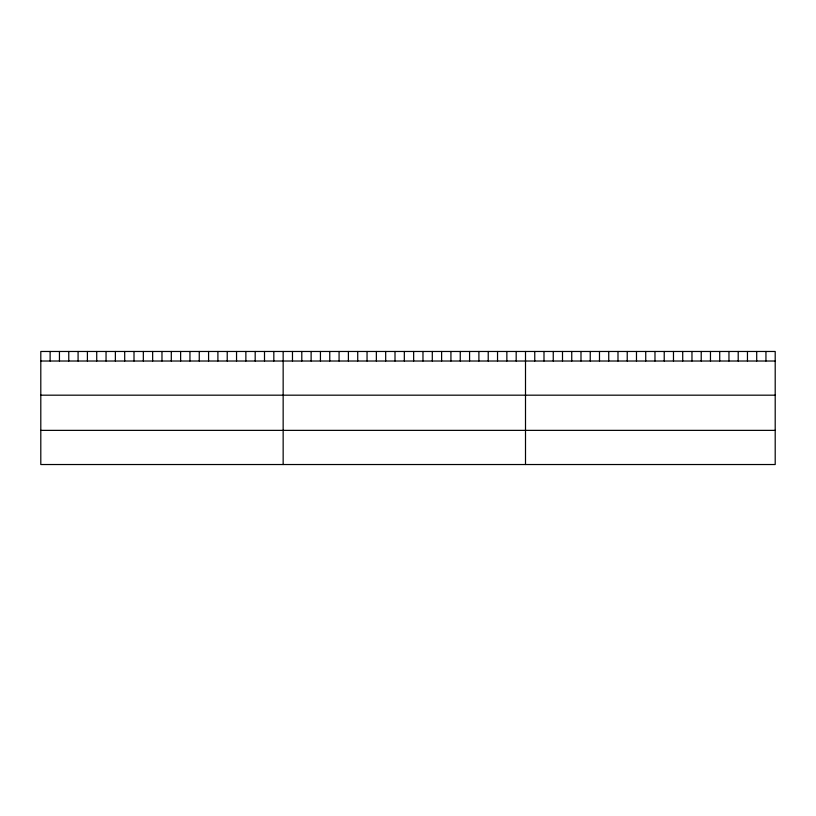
<?xml version="1.0" encoding="UTF-8"?>
<svg xmlns="http://www.w3.org/2000/svg" width="816" height="816" viewBox="0 0 816 816"><rect width="100%" height="100%" fill="white"/><g stroke="black" fill="none" stroke-linecap="round" stroke-linejoin="round"><path stroke-width="1.22" d="M775.2 361.019L775.2 464.528L40.8 464.528L40.8 351.472L775.2 351.472L775.2 361.019L40.8 361.019M40.8 395.179L775.2 395.179M40.8 430.369L775.2 430.369M765.949 351.472L765.949 361.019M756.707 351.472L756.707 361.019M747.456 351.472L747.456 361.019M738.205 351.472L738.205 361.019M728.963 351.472L728.963 361.019M719.712 351.472L719.712 361.019M710.461 351.472L710.461 361.019M701.219 351.472L701.219 361.019M691.968 351.472L691.968 361.019M682.717 351.472L682.717 361.019M673.475 351.472L673.475 361.019M664.224 351.472L664.224 361.019M654.973 351.472L654.973 361.019M645.731 351.472L645.731 361.019M636.48 351.472L636.48 361.019M627.229 351.472L627.229 361.019M617.987 351.472L617.987 361.019M608.736 351.472L608.736 361.019M599.485 351.472L599.485 361.019M590.243 351.472L590.243 361.019M580.992 351.472L580.992 361.019M571.741 351.472L571.741 361.019M562.499 351.472L562.499 361.019M553.248 351.472L553.248 361.019M543.997 351.472L543.997 361.019M534.755 351.472L534.755 361.019M525.504 351.472L525.504 464.528M516.181 351.472L516.181 361.019M506.858 351.472L506.858 361.019M497.536 351.472L497.536 361.019M488.223 351.472L488.223 361.019M478.9 351.472L478.9 361.019M469.577 351.472L469.577 361.019M460.255 351.472L460.255 361.019M450.932 351.472L450.932 361.019M441.609 351.472L441.609 361.019M432.296 351.472L432.296 361.019M422.974 351.472L422.974 361.019M413.651 351.472L413.651 361.019M404.328 351.472L404.328 361.019M395.005 351.472L395.005 361.019M385.682 351.472L385.682 361.019M376.36 351.472L376.36 361.019M367.047 351.472L367.047 361.019M357.724 351.472L357.724 361.019M348.401 351.472L348.401 361.019M339.079 351.472L339.079 361.019M329.756 351.472L329.756 361.019M320.433 351.472L320.433 361.019M311.12 351.472L311.12 361.019M301.798 351.472L301.798 361.019M292.475 351.472L292.475 361.019M283.152 351.472L283.152 464.528M273.829 351.472L273.829 361.019M264.506 351.472L264.506 361.019M255.184 351.472L255.184 361.019M245.871 351.472L245.871 361.019M236.548 351.472L236.548 361.019M227.225 351.472L227.225 361.019M217.903 351.472L217.903 361.019M208.58 351.472L208.58 361.019M199.257 351.472L199.257 361.019M189.944 351.472L189.944 361.019M180.622 351.472L180.622 361.019M171.299 351.472L171.299 361.019M161.976 351.472L161.976 361.019M152.653 351.472L152.653 361.019M143.33 351.472L143.33 361.019M134.008 351.472L134.008 361.019M124.695 351.472L124.695 361.019M115.372 351.472L115.372 361.019M106.049 351.472L106.049 361.019M96.727 351.472L96.727 361.019M87.404 351.472L87.404 361.019M78.081 351.472L78.081 361.019M68.768 351.472L68.768 361.019M59.446 351.472L59.446 361.019M50.123 351.472L50.123 361.019"/></g></svg>
